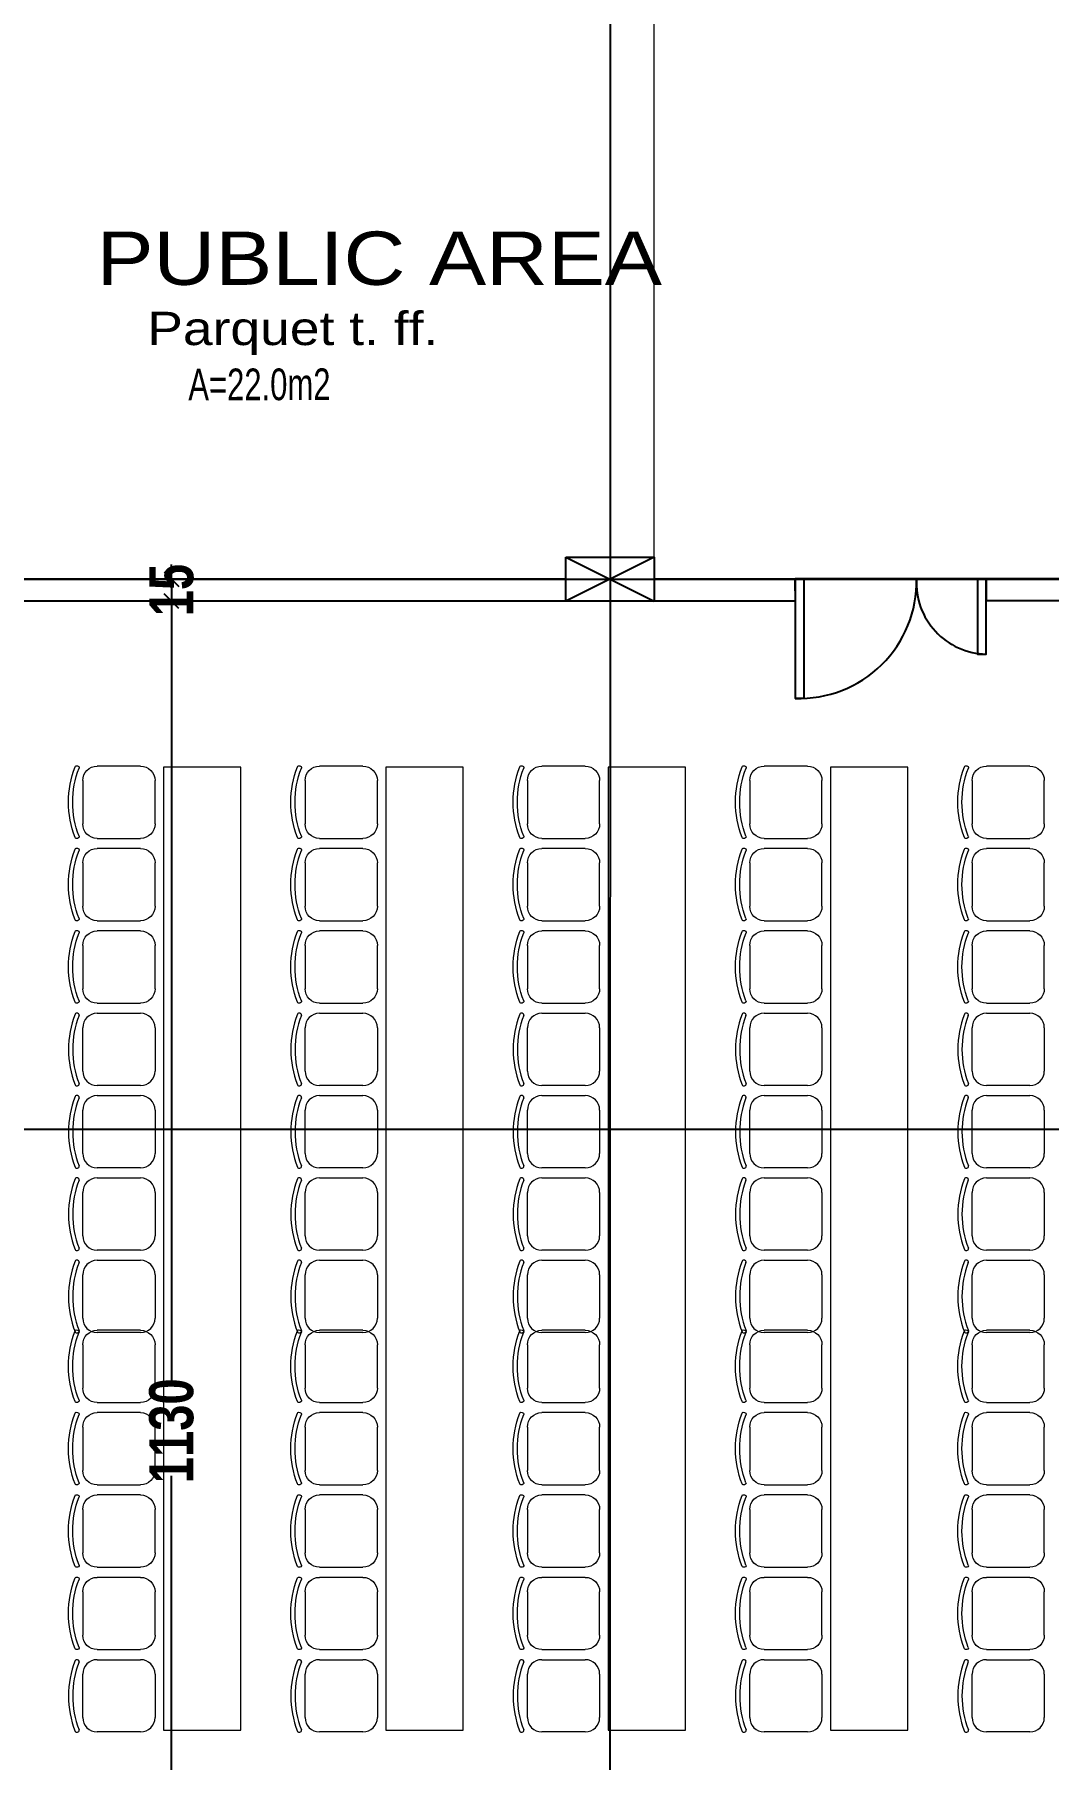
# Model space of a CAD drawing. Extents: x 285329 to 658348, y -83126 to -16980.
# Drawn here: x 350250 to 350940, y -42152 to -40977 of the extents above; entities that cross this region are included whole.
import ezdxf

# ---------------------------------------------------------------- set-up
doc = ezdxf.new("R2010")
doc.units = 0
doc.layers.get('0').update_dxf_attribs({"linetype": 'CONTINUOUS'})
doc.layers.get('DEFPOINTS').update_dxf_attribs({"color": 9, "linetype": 'CONTINUOUS'})
for name, color, linetype, lineweight in [('A-text finishing', 6, 'CONTINUOUS', 13), ('A-text function', 30, 'CONTINUOUS', 20), ('FURNITURE___EQUIPMENT', 114, 'CONTINUOUS', 15), ('VIS', 8, 'CONTINUOUS', 18)]:
    doc.layers.add(name, color=color, linetype=linetype, lineweight=lineweight)
for name, color, linetype in [('AXIS', 1, 'CONTINUOUS'), ('COLUMN', 5, 'CONTINUOUS'), ('FURNITURE', 4, 'CONTINUOUS'), ('TEXT', 3, 'CONTINUOUS'), ('WALL', 7, 'CONTINUOUS')]:
    doc.layers.add(name, color=color, linetype=linetype)
doc.styles.add('ARIAL', font='BOD_CB.TTF', dxfattribs={"width": 1.199999999999999})
doc.styles.add('CITYBLUEPRINT', font='cityb___.ttf', dxfattribs={"width": 0.8})
doc.styles.get("Standard").update_dxf_attribs({"font": 'sanss___.ttf', "height": 15})
doc.dimstyles.new('50', dxfattribs={"dimtxt": 30, "dimasz": 10, "dimexe": 5, "dimexo": 6, "dimgap": 5, "dimtad": 0, "dimdec": 0, "dimdsep": 46, "dimtxsty": 'CITYBLUEPRINT', "dimblk1": 'OBLIQUE', "dimblk2": 'OBLIQUE', "dimsah": 1, "dimcen": 0.05, "dimdle": 0.03, "dimclre": 22, "dimclrt": 7, "dimadec": 0, "dimazin": 0, "dimtfac": 1, "dimtdec": 0, "dimtix": 1, "dimtmove": 0, "dimatfit": 3, "dimldrblk": 'OBLIQUE', "dimfxl": 1, "dimtolj": 1, "dimtzin": 0, "dimarcsym": 0})

# ---------------------------------------------------------------- blocks, each defined once
blk = doc.blocks.new('TAB-5')
at = {"layer": 'FURNITURE', "lineweight": 0}
for p, q in [((-638.5593820248612, 787.7177373206648), (-638.5593820248612, 1087.717737320665)), ((-538.5593820248613, 1187.717737320665), (-238.5593820248614, 1187.717737320665)), ((-138.5593820248614, 1087.717737320665), (-138.5593820248614, 787.7177373206648)), ((-238.5593820248614, 687.7177373206648), (-538.5593820248613, 687.7177373206648))]:
    blk.add_line(p, q, dxfattribs=at)
for centre, radius, start, end in [((-620.8146965580526, 1229.186364258959), 20.08761812919474, 170.1282860094224, 222.6470650149485), ((-630.7529582679854, 1230.9158132179), 9.999999999999998, 111.1600114432705, 170.1282860094224), ((-628.2345515308552, 1222.352200689303), 9.999999999999998, 222.6470650149485, 291.2242812019994), ((-388.5593820248613, 605.2085788946424), 680.9450584492434, 69.01053085055398, 111.1600114432705), ((-388.5593820248613, 605.2085788946424), 652.0501769492972, 68.89477812325246, 111.2242812019992), ((-150.1671394524164, 1222.848907468171), 9.999999999999998, 248.8947781232525, 321.0795235193371), ((-148.2293088491424, 1231.633935489677), 9.999999999999998, 14.04189009814388, 69.01053085055398), ((-158.0154947548872, 1229.186364258959), 20.08761812919474, 321.0795235193371, 14.04189009814388), ((-538.5593820248613, 1087.717737320665), 100, 90, 180), ((-238.5593820248614, 1087.717737320665), 100, 0, 90), ((-538.5593820248613, 787.7177373206648), 100, 180, 270), ((-238.5593820248614, 787.7177373206648), 100, 270, 0)]:
    blk.add_arc(centre, radius, start, end, dxfattribs=at)
blk = doc.blocks.new('COLUMN')
at = {"layer": 'AXIS'}
for p, q in [((236924.6994773077, -9644.256519553426), (236984.6994773077, -9674.256519553428)), ((236984.6994773077, -9644.256519553426), (236924.6994773077, -9674.256519553428))]:
    blk.add_line(p, q, dxfattribs=at)
at = {"layer": 'COLUMN'}
blk.add_lwpolyline([(236924.6994773077, -9644.256519553426), (236984.6994773077, -9644.256519553426), (236984.6994773077, -9674.256519553428), (236924.6994773077, -9674.256519553428)], close=True, dxfattribs=at)
blk = doc.blocks.new('cbcb')
at = {"layer": 'AXIS'}
for p, q in [((328030.9518616301, -10741.68622763726), (328030.4239028826, -14326.06264830458)), ((327226.5972429404, -12978.66452399108), (329571.9645302789, -12978.66452399108)), ((329557.2991586259, -13353.66136426799), (327215.7118144301, -13353.66136426356))]:
    blk.add_line(p, q, dxfattribs=at)
at = {"layer": 'WALL', "linetype": 'Continuous'}
blk.add_blockref('COLUMN', (91075.9228898383, -3319.40800443765), dxfattribs=at)
blk = doc.blocks.new('_Oblique')
at = {"color": 0, "lineweight": -2}
blk.add_line((-0.5, -0.5), (0.5, 0.5), dxfattribs=at)
blk = doc.blocks.new('*D2492')
at = {"layer": 'DEFPOINTS', "color": 0, "linetype": 'Continuous', "lineweight": 5, "transparency": 16777216}
for p in [(350342.8668917804, -41347.70638654074), (350342.866891781, -41362.70638654072), (350342.8938204988, -41362.70638654072)]:
    blk.add_point(p, dxfattribs=at)
at = {"layer": 'VIS', "color": 0, "linetype": 'Continuous', "lineweight": -2, "transparency": 16777216}
for p, q in [((350342.8938204988, -41347.70638654074), (350342.8938204988, -41337.70638654074)), ((350342.8938204988, -41347.70638654074), (350342.8938204988, -41362.70638654072)), ((350342.8938204988, -41362.70638654072), (350342.8938204988, -41372.70638654072))]:
    blk.add_line(p, q, dxfattribs=at)
at = {"layer": 'VIS', "color": 22, "linetype": 'Continuous', "lineweight": -2, "transparency": 16777216}
for p, q in [((350348.8668917804, -41347.70638654074), (350347.8938204988, -41347.70638654074)), ((350348.866891781, -41362.70638654072), (350347.8938204988, -41362.70638654072))]:
    blk.add_line(p, q, dxfattribs=at)
at = {"layer": 'VIS', "color": 0, "linetype": 'Continuous', "lineweight": -2, "transparency": 16777216, "xscale": 10, "yscale": 10, "zscale": 10}
for p, rotation in [((350342.8938204988, -41347.70638654074), 270), ((350342.8938204988, -41362.70638654072), 90)]:
    blk.add_blockref('_Oblique', p, dxfattribs=dict(at, rotation=rotation))
at = {"layer": 'VIS', "color": 7, "linetype": 'Continuous', "lineweight": 5, "transparency": 16777216, "insert": (350342.8938204988, -41355.20638654067), "char_height": 30, "attachment_point": 5, "rotation": 90, "style": 'CITYBLUEPRINT'}
blk.add_mtext('\\A1;15', dxfattribs=at)
blk = doc.blocks.new('*D2493')
at = {"layer": 'DEFPOINTS', "color": 0, "linetype": 'Continuous', "lineweight": 5, "transparency": 16777216}
for p in [(350342.866891781, -41362.70638654072), (350342.8938204988, -42493.05478691986), (350346.1414405759, -42493.05478691986)]:
    blk.add_point(p, dxfattribs=at)
at = {"layer": 'VIS', "color": 0, "linetype": 'Continuous', "lineweight": -2, "transparency": 16777216}
for p, q in [((350342.8938204988, -41362.67638654072), (350342.8938204988, -41897.20686319355)), ((350342.8938204988, -42493.08478691986), (350342.8938204988, -41958.55431026703))]:
    blk.add_line(p, q, dxfattribs=at)
at = {"layer": 'VIS', "color": 22, "linetype": 'Continuous', "lineweight": -2, "transparency": 16777216}
for p, q in [((350348.866891781, -41362.70638654072), (350347.8938204988, -41362.70638654072)), ((350340.1414405759, -42493.05478691986), (350337.8938204988, -42493.05478691986))]:
    blk.add_line(p, q, dxfattribs=at)
at = {"layer": 'VIS', "color": 0, "linetype": 'Continuous', "lineweight": -2, "transparency": 16777216, "xscale": 10, "yscale": 10, "zscale": 10}
for p, rotation in [((350342.8938204988, -41362.70638654072), 90), ((350342.8938204988, -42493.05478691986), 270)]:
    blk.add_blockref('_Oblique', p, dxfattribs=dict(at, rotation=rotation))
at = {"layer": 'VIS', "color": 7, "linetype": 'Continuous', "lineweight": 5, "transparency": 16777216, "insert": (350342.8938204988, -41927.88058673024), "char_height": 30, "attachment_point": 5, "rotation": 90, "style": 'CITYBLUEPRINT'}
blk.add_mtext('\\A1;1130', dxfattribs=at)

msp = doc.modelspace()

# ---------------------------------------------------------------- linework, layer by layer
at = {"layer": 'AXIS'}
msp.add_line((350891.8329121261, -41347.60715439773), (350773.7440758067, -41347.60715439801), dxfattribs=at)
at = {"layer": 'FURNITURE'}
msp.add_line((350767.7440758067, -41347.60715439773), (350767.7440758067, -41428.91774706539), dxfattribs=at)
at = {"layer": 'FURNITURE', "flags": 128}
for points in [[(350767.7440758067, -41347.60715439773), (350767.7440758067, -41428.91774706539), (350773.7440758068, -41428.91774706539), (350773.7440758067, -41347.60715439773), (350767.7440758067, -41347.60715439773)], [(350891.8329121261, -41347.60715439801), (350891.8329121261, -41398.79222291641), (350897.8329121261, -41398.79222291641), (350897.8329121261, -41347.60715439801), (350891.8329121261, -41347.60715439801)]]:
    msp.add_lwpolyline(points, dxfattribs=at)
at = {"layer": 'FURNITURE'}
for centre, radius, start, end in [((350770.5723221224, -41349.27713082972), 79.76087767828975, 267.9679191172235, 1.199705873879072), ((350898.7048856186, -41350.33411950673), 48.46594808576935, 176.7745158161039, 268.9691092681874)]:
    msp.add_arc(centre, radius, start, end, dxfattribs=at)
at = {"layer": 'FURNITURE___EQUIPMENT'}
for points in [[(350390.0587882141, -41475.89583391898), (350337.3346435829, -41475.89583391898), (350337.3346435829, -42131.76230994145), (350390.0587882139, -42131.76230994145)], [(350541.4924708528, -41475.89583391898), (350488.7683262216, -41475.89583391898), (350488.7683262216, -42131.76230994145), (350541.4924708526, -42131.76230994145)], [(350692.9261534913, -41475.895833919), (350640.2020088601, -41475.895833919), (350640.2020088601, -42131.76230994145), (350692.9261534911, -42131.76230994145)], [(350844.3598361297, -41475.895833919), (350791.6356914986, -41475.895833919), (350791.6356914986, -42131.76230994145), (350844.3598361297, -42131.76230994145)]]:
    msp.add_lwpolyline(points, close=True, dxfattribs=at)
at = {"layer": 'VIS', "linetype": 'Continuous', "lineweight": 5}
msp.add_line((350671.5463809295, -41332.70638652928), (350671.5463809295, -40958.00691929643), dxfattribs=at)
at = {"layer": 'WALL', "linetype": 'Continuous'}
for p, q in [((350611.5463809295, -41347.70638657096), (350203.8710385127, -41347.70638652929)), ((350767.7440758068, -41347.70638653912), (350671.5463809289, -41347.70638652928)), ((350767.7440758068, -41347.70638653912), (350767.7440758067, -41362.70638653911)), ((350897.8329121261, -41347.60715439801), (350897.8329121261, -41362.60715439773)), ((351251.4683756812, -41347.70638654154), (350897.8329121261, -41347.60715439801)), ((350850.5266412869, -41355.60715439801), (350850.0816197525, -41355.60715439801)), ((350850.2991594997, -41351.60715439831), (350850.2556595565, -41351.60715439807)), ((350611.5463809295, -41362.70638657096), (350203.8710385112, -41362.70638652929)), ((350767.7440758067, -41362.70638653911), (350671.5463809273, -41362.70638652928)), ((351251.4683756797, -41362.70638654155), (350897.8329121261, -41362.60715439773))]:
    msp.add_line(p, q, dxfattribs=at)
at = {"layer": 'WALL', "ltscale": 3}
for p, q in [((350767.7440758067, -41355.60715439801), (350767.7440758067, -41347.60715439801)), ((350897.8329121261, -41362.60715439791), (350897.8329121261, -41347.60715439801))]:
    msp.add_line(p, q, dxfattribs=at)

# ---------------------------------------------------------------- block references
at = {"layer": 'FURNITURE', "rotation": 90}
for p, xscale, yscale, zscale in [((350399.3246991926, -41538.01551859149), -0.0984375003608875, 0.0984375004190952, 0.0984375), ((350550.7583818312, -41538.01551859149), -0.0984375003608875, 0.0984375004190952, 0.0984375), ((350702.1920644698, -41538.0155185915), -0.0984375003608875, 0.0984375004190952, 0.0984375), ((350853.6257471083, -41538.0155185915), -0.0984375003608875, 0.0984375004190952, 0.0984375), ((351005.0594297469, -41538.01551859152), -0.0984375003608875, 0.0984375004190952, 0.0984375), ((350399.3246991926, -41594.11581834078), -0.0984375003608875, 0.0984375004190952, 0.0984375), ((350550.7583818312, -41594.11581834078), -0.0984375003608875, 0.0984375004190952, 0.0984375), ((350702.1920644698, -41594.11581834079), -0.0984375003608875, 0.0984375004190952, 0.0984375), ((350853.6257471083, -41594.11581834079), -0.0984375003608875, 0.0984375004190952, 0.0984375), ((351005.0594297469, -41594.11581834081), -0.0984375003608875, 0.0984375004190952, 0.0984375), ((350399.3246991926, -41650.21611780119), -0.0984375003608875, 0.0984375004190952, 0.0984375), ((350550.7583818312, -41650.21611780119), -0.0984375003608875, 0.0984375004190952, 0.0984375), ((350702.1920644698, -41650.2161178012), -0.0984375003608875, 0.0984375004190952, 0.0984375), ((350853.6257471083, -41650.21611780121), -0.0984375003608875, 0.0984375004190952, 0.0984375), ((351005.0594297469, -41650.21611780121), -0.0984375003608875, 0.0984375004190952, 0.0984375), ((350399.3246991926, -41629.81878892487), 0.0984375003608875, 0.0984375003608875, 0.0984375003608875), ((350550.7583818312, -41629.81878892487), 0.0984375003608875, 0.0984375003608875, 0.0984375003608875), ((350702.1920644698, -41629.81878892489), 0.0984375003608875, 0.0984375003608875, 0.0984375003608875), ((350853.6257471083, -41629.81878892489), 0.0984375003608875, 0.0984375003608875, 0.0984375003608875), ((351005.0594297469, -41629.81878892491), 0.0984375003608875, 0.0984375003608875, 0.0984375003608875), ((350399.3246991926, -41685.91908838323), 0.0984375003608875, 0.0984375003608875, 0.0984375003608875), ((350550.7583818312, -41685.91908838323), 0.0984375003608875, 0.0984375003608875, 0.0984375003608875), ((350702.1920644698, -41685.91908838326), 0.0984375003608875, 0.0984375003608875, 0.0984375003608875), ((350853.6257471083, -41685.91908838326), 0.0984375003608875, 0.0984375003608875, 0.0984375003608875), ((351005.0594297469, -41685.91908838329), 0.0984375003608875, 0.0984375003608875, 0.0984375003608875), ((350399.3246991926, -41742.01938784294), 0.0984375003608875, 0.0984375003608875, 0.0984375003608875), ((350550.7583818312, -41742.01938784294), 0.0984375003608875, 0.0984375003608875, 0.0984375003608875), ((350702.1920644698, -41742.01938784297), 0.0984375003608875, 0.0984375003608875, 0.0984375003608875), ((350853.6257471083, -41742.01938784299), 0.0984375003608875, 0.0984375003608875, 0.0984375003608875), ((351005.0594297469, -41742.01938784299), 0.0984375003608875, 0.0984375003608875, 0.0984375003608875), ((350399.3246991926, -41798.11968730266), 0.0984375003608875, 0.0984375003608875, 0.0984375003608875), ((350550.7583818311, -41798.11968730266), 0.0984375003608875, 0.0984375003608875, 0.0984375003608875), ((350702.1920644696, -41798.11968730268), 0.0984375003608875, 0.0984375003608875, 0.0984375003608875), ((350853.6257471083, -41798.11968730268), 0.0984375003608875, 0.0984375003608875, 0.0984375003608875), ((351005.0594297468, -41798.1196873027), 0.0984375003608875, 0.0984375003608875, 0.0984375003608875), ((350399.3246991926, -41922.26698147567), -0.0984375003608875, 0.0984375004190952, 0.0984375), ((350550.7583818311, -41922.26698147567), -0.0984375003608875, 0.0984375004190952, 0.0984375), ((350702.1920644696, -41922.26698147569), -0.0984375003608875, 0.0984375004190952, 0.0984375), ((350853.6257471083, -41922.26698147569), -0.0984375003608875, 0.0984375004190952, 0.0984375), ((351005.0594297468, -41922.26698147571), -0.0984375003608875, 0.0984375004190952, 0.0984375), ((350399.3246991926, -41978.36728093538), -0.0984375003608875, 0.0984375004190952, 0.0984375), ((350550.7583818311, -41978.36728093538), -0.0984375003608875, 0.0984375004190952, 0.0984375), ((350702.1920644696, -41978.3672809354), -0.0984375003608875, 0.0984375004190952, 0.0984375), ((350853.6257471083, -41978.36728093541), -0.0984375003608875, 0.0984375004190952, 0.0984375), ((351005.0594297468, -41978.36728093541), -0.0984375003608875, 0.0984375004190952, 0.0984375), ((350399.3246991926, -42034.46758039484), -0.0984375003608875, 0.0984375004190952, 0.0984375), ((350550.7583818311, -42034.46758039484), -0.0984375003608875, 0.0984375004190952, 0.0984375), ((350702.1920644696, -42034.46758039487), -0.0984375003608875, 0.0984375004190952, 0.0984375), ((350853.6257471083, -42034.46758039487), -0.0984375003608875, 0.0984375004190952, 0.0984375), ((351005.0594297468, -42034.4675803949), -0.0984375003608875, 0.0984375004190952, 0.0984375), ((350399.3246991926, -42090.56787985346), -0.0984375003608875, 0.0984375004190952, 0.0984375), ((350550.7583818311, -42090.56787985346), -0.0984375003608875, 0.0984375004190952, 0.0984375), ((350702.1920644696, -42090.56787985348), -0.0984375003608875, 0.0984375004190952, 0.0984375), ((350853.6257471083, -42090.56787985348), -0.0984375003608875, 0.0984375004190952, 0.0984375), ((351005.0594297468, -42090.56787985349), -0.0984375003608875, 0.0984375004190952, 0.0984375), ((350399.3246991926, -42070.17055097692), 0.0984375003608875, 0.0984375003608875, 0.0984375003608875), ((350550.7583818311, -42070.17055097692), 0.0984375003608875, 0.0984375003608875, 0.0984375003608875), ((350702.1920644696, -42070.17055097694), 0.0984375003608875, 0.0984375003608875, 0.0984375003608875), ((350853.6257471083, -42070.17055097694), 0.0984375003608875, 0.0984375003608875, 0.0984375003608875), ((351005.0594297468, -42070.17055097696), 0.0984375003608875, 0.0984375003608875, 0.0984375003608875)]:
    msp.add_blockref('TAB-5', p, dxfattribs=dict(at, xscale=xscale, yscale=yscale, zscale=zscale))
at = {"layer": 'VIS', "linetype": 'Continuous', "lineweight": 5}
msp.add_blockref('cbcb', (22610.92401378346, -28369.0418625382), dxfattribs=at)

# ---------------------------------------------------------------- texts
at = {"layer": 'A-text finishing', "style": 'ARIAL', "width": 1.199999999999999}
msp.add_text('Parquet t. ff.', height=22.67999999999656, dxfattribs=at).set_placement((350326.3313433576, -41188.3106028545))
at = {"layer": 'A-text function', "insert": (350291.7728176479, -41111.00485911089), "char_height": 36.2879999999945, "width": 1099.354111999845, "attachment_point": 1, "style": 'ARIAL'}
msp.add_mtext('PUBLIC AREA', dxfattribs=at)
at = {"layer": 'TEXT', "width": 0.7}
msp.add_text('A=22.0m2', height=21.59999999999673, rotation=0.1269454544935773, dxfattribs=at).set_placement((350354.3145470943, -41225.98982536627))

# ---------------------------------------------------------------- dimensions: what is measured, and where the dimension line sits
at = {"layer": 'VIS', "linetype": 'Continuous', "lineweight": 5}
for base, p1, p2, picture, middle in [((350342.8938204988, -41362.70638654072), (350342.8668917804, -41347.70638654074), (350342.866891781, -41362.70638654072), '*D2492', (350342.8938204988, -41355.20638654067)), ((350342.8938204988, -42493.05478691986), (350342.866891781, -41362.70638654072), (350346.1414405759, -42493.05478691986), '*D2493', (350342.8938204988, -41927.88058673024))]:
    dim = msp.add_linear_dim(base=base, p1=p1, p2=p2, angle=90, dimstyle='50', override={"dimtmove": 1}, dxfattribs=at)
    dim.commit()
    dim.dimension.update_dxf_attribs({"geometry": picture, "text_midpoint": middle})

doc.saveas('drawing.dxf')
